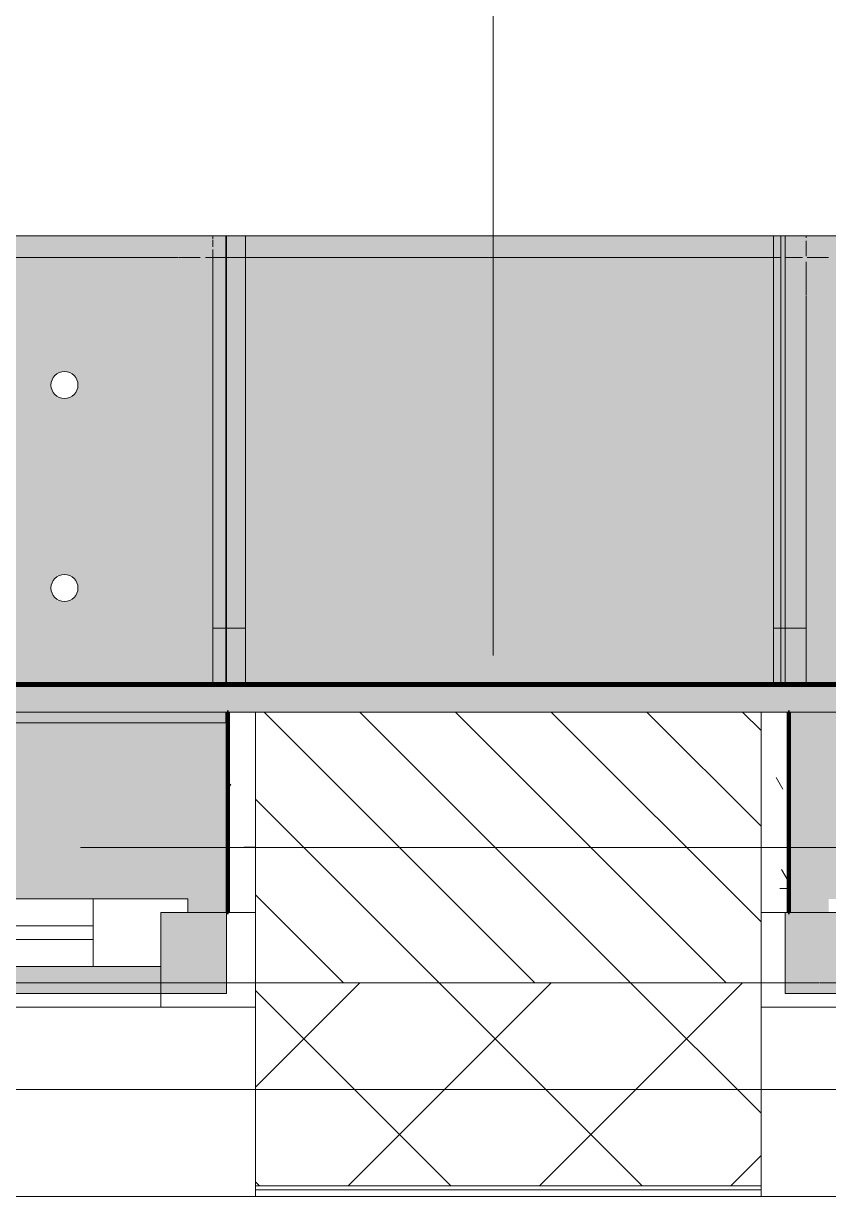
# Model space of a CAD drawing. Header units: millimetres. Extents: x 35157 to 232994, y -8553 to 29000.
# Drawn here: x 44765 to 45360, y -258 to 609 of the extents above; entities that cross this region are included whole.
import ezdxf

# ---------------------------------------------------------------- set-up
doc = ezdxf.new("R2010")
doc.units = ezdxf.units.MM
doc.linetypes.add('Осевая', pattern=[3175, 635, -476.25, 1587.5, -476.25])
for name, color, linetype, lineweight in [('A-GLAZ', 7, 'Continuous', 9), ('A-GLAZ-1', 7, 'Continuous', 13), ('A-WALL', 7, 'Continuous', 9), ('A-WALL-IDEN', 7, 'Continuous', 9), ('I-WALL', 7, 'Continuous', 9), ('Оси-2', 7, 'Осевая', 9)]:
    doc.layers.add(name, color=color, linetype=linetype, lineweight=lineweight)
for name, color, linetype, lineweight, true_color in [('A-WALL-1', 7, 'Continuous', 9, 0xc0c0c0), ('A-WALL-2', 7, 'Continuous', 9, 0xcbc7bf), ('I-WALL-19', 7, 'Continuous', 80, 0xffd2ff), ('I-WALL-5', 7, 'Continuous', 9, 0xc0c0c0), ('I-WALL-6', 7, 'Continuous', 9, 0xcbc7bf), ('I-WALL-9', 7, 'Continuous', 80, 0xff80c0), ('S-WALL-ANLY', 7, 'Continuous', 13, 0x008040), ('S-WALL-ANLY-1', 7, 'Continuous', 5, 0x008040), ('Знаки-1', 7, 'Continuous', 9, 0xc1bbaf), ('Знаки-3', 9, 'Continuous', 9, 0x808080), ('Знаки-4', 7, 'Continuous', 9, 0xaba79f), ('Знаки-5', 7, 'Continuous', 9, 0xd1cabb), ('Знаки-6', 7, 'Continuous', 9, 0xccc5b7), ('Знаки-7', 7, 'Continuous', 9, 0xd5cdbe), ('Знаки-8', 7, 'Continuous', 9, 0xd4ccbd)]:
    doc.layers.add(name, color=color, linetype=linetype, lineweight=lineweight, true_color=true_color)
doc.layers.add('Знаки-2', color=7, linetype='Continuous', lineweight=9, transparency=0.5)
pattern_1 = [(0, (0, 0), (121.92, 30.48), [10.058, -81.382, 10.058, -81.382, -487.68]), (0, (0, 0), (121.92, 30.48), [-182.88, 10.058, -172.822, 10.058, -81.382, -213.36]), (0, (0, 0), (121.92, 30.48), [-457.2, 10.058, -50.902, 10.058, -142.342]), (120, (45.72, 15.24), (-87.356454, 90.345817), [10.058, -81.382, 10.058, -81.382, -487.68]), (120, (45.72, 15.24), (-87.356454, 90.345817), [-182.88, 10.058, -172.822, 10.058, -81.382, -213.36]), (120, (45.72, 15.24), (-87.356454, 90.345817), [-457.2, 10.058, -50.902, 10.058, -142.342]), (240, (60.96, 76.2), (-34.563546, -120.825817), [10.058, -81.382, 10.058, -81.382, -487.68]), (240, (60.96, 76.2), (-34.563546, -120.825817), [-182.88, 10.058, -172.822, 10.058, -81.382, -213.36]), (240, (60.96, 76.2), (-34.563546, -120.825817), [-457.2, 10.058, -50.902, 10.058, -142.342])]

# ---------------------------------------------------------------- blocks, each defined once
blk = doc.blocks.new('120_Окно_СКБ_2Ст - 120_Окно_СКБ_2Ст 2100х2500 _мал створка СЛЕВА_-V23-План отделки стен 2 этажа в осях 12-23')
at = {"layer": 'A-GLAZ'}
for p, q in [((1050, -57), (-1050, -57)), ((1000, -127), (1010.99, -127)), ((1014.19, -127), (1030, -127))]:
    blk.add_line(p, q, dxfattribs=at)
at = {"layer": 'A-GLAZ-1'}
for p, q in [((980, -57), (1050, -57)), ((1050, -57), (1050, -127)), ((1050, -127), (980, -127))]:
    blk.add_line(p, q, dxfattribs=at)
blk = doc.blocks.new('120_Окно_СКБ_1Ст - 120_Окно_СКБ_1Ст 900х2500_h_-V36-План отделки стен 2 этажа в осях 12-23')
at = {"layer": 'A-GLAZ'}
for p, q in [((450, -57), (-450, -57)), ((-330, -107), (330, -107)), ((330, -117), (-330, -117)), ((-430, -127), (-428.44, -127)), ((-428.44, -127), (-400, -127))]:
    blk.add_line(p, q, dxfattribs=at)
at = {"layer": 'A-GLAZ-1'}
for p, q in [((-450, -127), (-450, -57)), ((-450, -57), (-380, -57)), ((-380, -57), (-380, -127)), ((380, -87), (-380, -87)), ((-380, -87), (-380, -127)), ((-330, -137), (-330, -87)), ((-380, -127), (-450, -127)), ((-380, -127), (-400, -127)), ((-400, -127), (-400, -137)), ((-400, -137), (400, -137)), ((400, -137), (-400, -137))]:
    blk.add_line(p, q, dxfattribs=at)
blk = doc.blocks.new('Зашивка радиатора_ с перфорацией М5 - Зашивка радиатора_ с перфорацией М5-V50-План отделки стен 2 этажа в осях 12-23')
at = {"layer": 'Знаки-2'}
h = blk.add_hatch(color=256, dxfattribs=at)
h.paths.add_polyline_path([(1725, 380), (-310, 380), (-310, 172.1), (1747.82, 172.1), (1747.82, 320.1), (1750, 320.1), (1750, 380)])
h.paths.add_polyline_path([(1697.82, 360.1), (1697.82, 320.1), (1717.82, 320.1), (1717.82, 310.1), (547.82, 310.1), (547.82, 320.1), (567.82, 320.1), (567.82, 360.1), (1693.23, 360.1)])
h.paths.add_polyline_path([(224.67, 360.1), (497.82, 360.1), (497.82, 320.1), (517.82, 320.1), (517.82, 310.1), (-282.18, 310.1), (-282.18, 320.1), (-262.18, 320.1), (-262.18, 360.1), (-150.41, 360.1)])
h.paths.add_polyline_path([(-235.27, 152.1), (-310, 152.1), (-310, -179.94), (1750, -179.94), (1750, 152.1), (-157.8, 152.1)])
h.paths.add_polyline_path([(923.75, 90.35), (928.75, 89.02), (932.41, 85.35), (933.75, 80.35), (932.41, 75.35), (928.75, 71.69), (923.75, 70.35), (918.75, 71.69), (915.09, 75.35), (913.75, 80.35), (915.09, 85.35), (918.75, 89.02), (921.16, 90.01)])
h.paths.add_polyline_path([(1338.75, 90.35), (1343.75, 89.02), (1347.41, 85.35), (1348.75, 80.35), (1347.41, 75.35), (1343.75, 71.69), (1338.75, 70.35), (1333.75, 71.69), (1330.09, 75.35), (1328.75, 80.35), (1330.09, 85.35), (1333.75, 89.02), (1336.16, 90.01)])
h.paths.add_polyline_path([(1546.25, 90.35), (1551.25, 89.02), (1554.91, 85.35), (1556.25, 80.35), (1554.91, 75.35), (1551.25, 71.69), (1546.25, 70.35), (1541.25, 71.69), (1537.46, 75.66), (1536.25, 80.35), (1537.59, 85.35), (1541.25, 89.02), (1543.66, 90.01)])
h.paths.add_polyline_path([(1442.5, 90.35), (1447.5, 89.02), (1451.16, 85.35), (1452.5, 80.35), (1451.16, 75.35), (1447.5, 71.69), (1442.5, 70.35), (1437.5, 71.69), (1433.84, 75.35), (1432.5, 80.35), (1433.84, 85.35), (1437.5, 89.02), (1439.91, 90.01)])
h.paths.add_polyline_path([(1650, 90.35), (1655, 89.02), (1658.66, 85.35), (1660, 80.35), (1658.66, 75.35), (1655, 71.69), (1650, 70.35), (1645, 71.69), (1641.34, 75.35), (1640, 80.35), (1641.34, 85.35), (1645, 89.02), (1647.41, 90.01)])
h.paths.add_polyline_path([(820, 90.35), (825, 89.02), (828.66, 85.35), (830, 80.35), (828.66, 75.35), (825, 71.69), (820, 70.35), (815, 71.69), (811.34, 75.35), (810, 80.35), (811.34, 85.35), (815, 89.02), (817.41, 90.01)])
h.paths.add_polyline_path([(1027.5, 90.35), (1032.5, 89.02), (1036.16, 85.35), (1037.5, 80.35), (1036.16, 75.35), (1032.5, 71.69), (1027.5, 70.35), (1022.5, 71.69), (1018.84, 75.35), (1017.5, 80.35), (1018.84, 85.35), (1022.5, 89.02), (1024.91, 90.01)])
h.paths.add_polyline_path([(1131.25, 90.35), (1136.25, 89.02), (1139.91, 85.35), (1141.25, 80.35), (1139.91, 75.35), (1136.25, 71.69), (1131.25, 70.35), (1126.25, 71.69), (1122.59, 75.35), (1121.25, 80.35), (1122.59, 85.35), (1126.25, 89.02), (1128.66, 90.01)])
h.paths.add_polyline_path([(1235, 90.35), (1240, 89.02), (1243.66, 85.35), (1245, 80.35), (1243.66, 75.35), (1240, 71.69), (1235, 70.35), (1230, 71.69), (1226.34, 75.35), (1225, 80.35), (1226.34, 85.35), (1230, 89.02), (1232.41, 90.01)])
h.paths.add_polyline_path([(-10, 90.35), (-5, 89.02), (-1.34, 85.35), (0, 80.35), (-1.34, 75.35), (-5, 71.69), (-10, 70.35), (-15, 71.69), (-18.66, 75.35), (-20, 80.35), (-18.66, 85.35), (-15, 89.02), (-12.59, 90.01)])
h.paths.add_polyline_path([(197.5, 90.35), (202.5, 89.02), (206.16, 85.35), (207.5, 80.35), (206.16, 75.35), (202.5, 71.69), (197.5, 70.35), (192.5, 71.69), (188.84, 75.35), (187.5, 80.35), (188.84, 85.35), (192.5, 89.02), (194.91, 90.01)])
h.paths.add_polyline_path([(612.5, 90.35), (617.5, 89.02), (621.16, 85.35), (622.5, 80.35), (621.16, 75.35), (617.5, 71.69), (612.5, 70.35), (607.5, 71.69), (603.84, 75.35), (602.5, 80.35), (603.84, 85.35), (607.5, 89.02), (609.91, 90.01)])
h.paths.add_polyline_path([(-113.75, 90.35), (-108.75, 89.02), (-105.09, 85.35), (-103.75, 80.35), (-105.09, 75.35), (-108.75, 71.69), (-113.75, 70.35), (-118.75, 71.69), (-122.41, 75.35), (-123.75, 80.35), (-122.41, 85.35), (-118.75, 89.02), (-116.34, 90.01)])
h.paths.add_polyline_path([(716.25, 90.35), (721.25, 89.02), (724.91, 85.35), (726.25, 80.35), (724.91, 75.35), (721.25, 71.69), (716.25, 70.35), (711.25, 71.69), (707.59, 75.35), (706.25, 80.35), (707.59, 85.35), (711.25, 89.02), (713.66, 90.01)])
h.paths.add_polyline_path([(-217.5, 90.35), (-212.5, 89.02), (-208.84, 85.35), (-207.5, 80.35), (-208.84, 75.35), (-212.5, 71.69), (-217.5, 70.35), (-222.5, 71.69), (-226.16, 75.35), (-227.5, 80.35), (-226.16, 85.35), (-222.5, 89.02), (-220.09, 90.01)])
h.paths.add_polyline_path([(508.75, 90.35), (513.75, 89.02), (517.41, 85.35), (518.75, 80.35), (517.41, 75.35), (513.75, 71.69), (508.75, 70.35), (503.75, 71.69), (500.09, 75.35), (498.75, 80.35), (500.09, 85.35), (503.75, 89.02), (506.16, 90.01)])
h.paths.add_polyline_path([(301.25, 90.35), (306.25, 89.02), (309.91, 85.35), (311.25, 80.35), (309.91, 75.35), (306.25, 71.69), (301.25, 70.35), (296.25, 71.69), (292.59, 75.35), (291.25, 80.35), (292.59, 85.35), (296.25, 89.02), (298.66, 90.01)])
h.paths.add_polyline_path([(93.75, 90.35), (98.75, 89.02), (102.41, 85.35), (103.75, 80.35), (102.41, 75.35), (98.75, 71.69), (93.75, 70.35), (88.75, 71.69), (85.09, 75.35), (83.75, 80.35), (85.09, 85.35), (88.75, 89.02), (91.16, 90.01)])
h.paths.add_polyline_path([(405, 90.35), (410, 89.02), (413.66, 85.35), (415, 80.35), (413.66, 75.35), (410, 71.69), (405, 70.35), (400, 71.69), (396.34, 75.35), (395, 80.35), (396.34, 85.35), (400, 89.02), (402.41, 90.01)])
h.paths.add_polyline_path([(1027.5, -59.65), (1032.5, -60.98), (1036.16, -64.65), (1037.5, -69.65), (1036.16, -74.65), (1032.5, -78.31), (1027.5, -79.65), (1022.5, -78.31), (1018.84, -74.65), (1017.5, -69.65), (1018.84, -64.65), (1022.5, -60.98), (1024.91, -59.99)])
h.paths.add_polyline_path([(1650, -59.65), (1655, -60.98), (1658.66, -64.65), (1660, -69.65), (1658.66, -74.65), (1655, -78.31), (1650, -79.65), (1645, -78.31), (1641.34, -74.65), (1640, -69.65), (1641.34, -64.65), (1645, -60.98), (1647.41, -59.99)])
h.paths.add_polyline_path([(1442.5, -59.65), (1447.5, -60.98), (1451.16, -64.65), (1452.5, -69.65), (1451.16, -74.65), (1447.5, -78.31), (1442.5, -79.65), (1437.5, -78.31), (1433.84, -74.65), (1432.5, -69.65), (1433.84, -64.65), (1437.5, -60.98), (1439.91, -59.99)])
h.paths.add_polyline_path([(820, -59.65), (825, -60.98), (828.66, -64.65), (830, -69.65), (828.66, -74.65), (825, -78.31), (820, -79.65), (815, -78.31), (811.34, -74.65), (810, -69.65), (811.34, -64.65), (815, -60.98), (817.41, -59.99)])
h.paths.add_polyline_path([(1131.25, -59.65), (1136.25, -60.98), (1139.91, -64.65), (1141.25, -69.65), (1139.91, -74.65), (1136.25, -78.31), (1131.25, -79.65), (1126.25, -78.31), (1122.59, -74.65), (1121.25, -69.65), (1122.59, -64.65), (1126.25, -60.98), (1128.66, -59.99)])
h.paths.add_polyline_path([(1546.25, -59.65), (1551.25, -60.98), (1554.91, -64.65), (1556.25, -69.65), (1554.91, -74.65), (1551.25, -78.31), (1546.25, -79.65), (1541.25, -78.31), (1537.46, -74.34), (1536.25, -69.65), (1537.59, -64.65), (1541.25, -60.98), (1543.66, -59.99)])
h.paths.add_polyline_path([(1235, -59.65), (1240, -60.98), (1243.66, -64.65), (1245, -69.65), (1243.66, -74.65), (1240, -78.31), (1235, -79.65), (1230, -78.31), (1226.34, -74.65), (1225, -69.65), (1226.34, -64.65), (1230, -60.98), (1232.41, -59.99)])
h.paths.add_polyline_path([(923.75, -59.65), (928.75, -60.98), (932.41, -64.65), (933.75, -69.65), (932.41, -74.65), (928.75, -78.31), (923.75, -79.65), (918.75, -78.31), (915.09, -74.65), (913.75, -69.65), (915.09, -64.65), (918.75, -60.98), (921.16, -59.99)])
h.paths.add_polyline_path([(1338.75, -59.65), (1343.75, -60.98), (1347.41, -64.65), (1348.75, -69.65), (1347.41, -74.65), (1343.75, -78.31), (1338.75, -79.65), (1333.75, -78.31), (1330.09, -74.65), (1328.75, -69.65), (1330.09, -64.65), (1333.75, -60.98), (1336.16, -59.99)])
h.paths.add_polyline_path([(716.25, -59.65), (721.25, -60.98), (724.91, -64.65), (726.25, -69.65), (724.91, -74.65), (721.25, -78.31), (716.25, -79.65), (711.25, -78.31), (707.59, -74.65), (706.25, -69.65), (707.59, -64.65), (711.25, -60.98), (713.66, -59.99)])
h.paths.add_polyline_path([(612.5, -59.65), (617.5, -60.98), (621.16, -64.65), (622.5, -69.65), (621.16, -74.65), (617.5, -78.31), (612.5, -79.65), (607.5, -78.31), (603.84, -74.65), (602.5, -69.65), (603.84, -64.65), (607.5, -60.98), (609.91, -59.99)])
h.paths.add_polyline_path([(301.25, -59.65), (306.25, -60.98), (309.91, -64.65), (311.25, -69.65), (309.91, -74.65), (306.25, -78.31), (301.25, -79.65), (296.25, -78.31), (292.59, -74.65), (291.25, -69.65), (292.59, -64.65), (296.25, -60.98), (298.66, -59.99)])
h.paths.add_polyline_path([(405, -59.65), (410, -60.98), (413.66, -64.65), (415, -69.65), (413.66, -74.65), (410, -78.31), (405, -79.65), (400, -78.31), (396.34, -74.65), (395, -69.65), (396.34, -64.65), (400, -60.98), (402.41, -59.99)])
h.paths.add_polyline_path([(-10, -59.65), (-5, -60.98), (-1.34, -64.65), (0, -69.65), (-1.34, -74.65), (-5, -78.31), (-10, -79.65), (-15, -78.31), (-18.66, -74.65), (-20, -69.65), (-18.66, -64.65), (-15, -60.98), (-12.59, -59.99)])
h.paths.add_polyline_path([(-217.5, -59.65), (-212.5, -60.98), (-208.84, -64.65), (-207.5, -69.65), (-208.84, -74.65), (-212.5, -78.31), (-217.5, -79.65), (-222.5, -78.31), (-226.16, -74.65), (-227.5, -69.65), (-226.16, -64.65), (-222.5, -60.98), (-220.09, -59.99)])
h.paths.add_polyline_path([(197.5, -59.65), (202.5, -60.98), (206.16, -64.65), (207.5, -69.65), (206.16, -74.65), (202.5, -78.31), (197.5, -79.65), (192.5, -78.31), (188.84, -74.65), (187.5, -69.65), (188.84, -64.65), (192.5, -60.98), (194.91, -59.99)])
h.paths.add_polyline_path([(508.75, -59.65), (513.75, -60.98), (517.41, -64.65), (518.75, -69.65), (517.41, -74.65), (513.75, -78.31), (508.75, -79.65), (503.75, -78.31), (500.09, -74.65), (498.75, -69.65), (500.09, -64.65), (503.75, -60.98), (506.16, -59.99)])
h.paths.add_polyline_path([(-113.75, -59.65), (-108.75, -60.98), (-105.09, -64.65), (-103.75, -69.65), (-105.09, -74.65), (-108.75, -78.31), (-113.75, -79.65), (-118.75, -78.31), (-122.41, -74.65), (-123.75, -69.65), (-122.41, -64.65), (-118.75, -60.98), (-116.34, -59.99)])
h.paths.add_polyline_path([(93.75, -59.65), (98.75, -60.98), (102.41, -64.65), (103.75, -69.65), (102.41, -74.65), (98.75, -78.31), (93.75, -79.65), (88.75, -78.31), (85.09, -74.65), (83.75, -69.65), (85.09, -64.65), (88.75, -60.98), (91.16, -59.99)])
blk.add_hatch(color=256, dxfattribs=at).paths.add_polyline_path([(1735.6, -163.94), (-310, -163.94), (-310, -179.94), (1750, -179.94), (1750, -163.94), (1736.12, -163.94)])
at = {"layer": 'Знаки-1'}
for p, q in [((1733.69, -163.94), (1718.02, -163.94)), ((1737.19, -163.94), (1744.39, -163.94)), ((1744.47, -163.94), (1750, -163.94)), ((1750, -179.94), (1750, -163.94)), ((1640, -179.94), (1734.54, -179.94)), ((1750, -179.94), (1734.54, -179.94))]:
    blk.add_line(p, q, dxfattribs=at)
at = {"layer": 'Знаки-3'}
for p, q in [((1750, 380), (-310, 380)), ((1750, 320.1), (1750, 380)), ((1750, -179.94), (1750, 152.1)), ((-310, -179.94), (1750, -179.94))]:
    blk.add_line(p, q, dxfattribs=at)
at = {"layer": 'Знаки-4'}
for p, q in [((-310, 380), (1750, 380)), ((1750, 380), (1750, 320.1)), ((1750, 152.1), (1750, -179.94)), ((1718.02, -163.94), (1733.69, -163.94)), ((1750, -179.94), (-310, -179.94)), ((1734.54, -179.94), (-310, -179.94))]:
    blk.add_line(p, q, dxfattribs=at)
at = {"layer": 'Знаки-5'}
for p, q in [((1744.39, -163.94), (1737.19, -163.94)), ((1750, -163.94), (1744.47, -163.94)), ((1750, -163.94), (1750, -179.94)), ((1734.54, -179.94), (1750, -179.94))]:
    blk.add_line(p, q, dxfattribs=at)
blk = doc.blocks.new('Зашивка радиатора_ с перфорацией М1 - Зашивка радиатора_ с перфорацией М1-30929141-План отделки стен 2 этажа в осях 12-23')
at = {"layer": 'Знаки-2'}
h = blk.add_hatch(color=256, dxfattribs=at)
h.paths.add_polyline_path([(430, 380), (-430, 380), (-430, 180), (428.44, 180), (428.44, 320.1), (430, 320.1), (430, 360.1)])
h.paths.add_polyline_path([(-117.87, 360.1), (378.44, 360.1), (378.44, 320.1), (398.44, 320.1), (398.44, 310.1), (-401.56, 310.1), (-401.56, 320.1), (-381.56, 320.1), (-381.56, 360.1)])
h = blk.add_hatch(color=256, dxfattribs=at)
h.paths.add_polyline_path([(257.21, 180), (-430, 180), (-430, 172.1), (428.44, 172.1), (428.44, 180)])
h.paths.add_polyline_path([(-392.07, 152.1), (-430, 152.1), (-430, -179.94), (430.24, -179.94), (430.24, 152.1), (-361.51, 152.1)])
h.paths.add_polyline_path([(-206.5, 90.35), (-201.5, 89.02), (-197.84, 85.35), (-196.5, 80.35), (-197.84, 75.35), (-201.5, 71.69), (-206.5, 70.35), (-211.5, 71.69), (-215.16, 75.35), (-216.5, 80.35), (-215.16, 85.35), (-211.5, 89.02), (-209.09, 90.01)])
h.paths.add_polyline_path([(1, 90.35), (6, 89.02), (9.66, 85.35), (11, 80.35), (9.66, 75.35), (6, 71.69), (1, 70.35), (-4, 71.69), (-7.66, 75.35), (-9, 80.35), (-7.66, 85.35), (-4, 89.02), (-1.59, 90.01)])
h.paths.add_polyline_path([(208.5, 90.35), (213.5, 89.02), (217.16, 85.35), (218.5, 80.35), (217.16, 75.35), (213.5, 71.69), (208.5, 70.35), (203.5, 71.69), (199.84, 75.35), (198.5, 80.35), (199.84, 85.35), (203.5, 89.02), (205.91, 90.01)])
h.paths.add_polyline_path([(104.75, 90.35), (109.75, 89.02), (113.41, 85.35), (114.75, 80.35), (113.41, 75.35), (109.75, 71.69), (104.75, 70.35), (99.75, 71.69), (96.09, 75.35), (94.75, 80.35), (96.09, 85.35), (99.75, 89.02), (102.16, 90.01)])
h.paths.add_polyline_path([(312.25, 90.35), (317.25, 89.02), (320.91, 85.35), (322.25, 80.35), (320.91, 75.35), (317.25, 71.69), (312.25, 70.35), (307.25, 71.69), (303.59, 75.35), (302.25, 80.35), (303.59, 85.35), (307.25, 89.02), (309.66, 90.01)])
h.paths.add_polyline_path([(-102.75, 90.35), (-97.75, 89.02), (-94.09, 85.35), (-92.75, 80.35), (-94.09, 75.35), (-97.75, 71.69), (-102.75, 70.35), (-107.75, 71.69), (-111.41, 75.35), (-112.75, 80.35), (-111.41, 85.35), (-107.75, 89.02), (-105.34, 90.01)])
h.paths.add_polyline_path([(-310.25, 90.35), (-305.25, 89.02), (-301.59, 85.35), (-300.25, 80.35), (-301.59, 75.35), (-305.41, 71.63), (-310.25, 70.35), (-315.25, 71.69), (-318.91, 75.35), (-320.25, 80.35), (-318.91, 85.35), (-315.25, 89.02), (-312.84, 90.01)])
h.paths.add_polyline_path([(-102.75, -59.65), (-97.75, -60.98), (-94.09, -64.65), (-92.75, -69.65), (-94.09, -74.65), (-97.75, -78.31), (-102.75, -79.65), (-107.75, -78.31), (-111.41, -74.65), (-112.75, -69.65), (-111.41, -64.65), (-107.75, -60.98), (-105.34, -59.99)])
h.paths.add_polyline_path([(208.5, -59.65), (213.5, -60.98), (217.16, -64.65), (218.5, -69.65), (217.16, -74.65), (213.5, -78.31), (208.5, -79.65), (203.5, -78.31), (199.84, -74.65), (198.5, -69.65), (199.84, -64.65), (203.5, -60.98), (205.91, -59.99)])
h.paths.add_polyline_path([(-310.25, -59.65), (-305.25, -60.98), (-301.59, -64.65), (-300.25, -69.65), (-301.59, -74.65), (-305.41, -78.37), (-310.25, -79.65), (-315.25, -78.31), (-318.91, -74.65), (-320.25, -69.65), (-318.91, -64.65), (-315.25, -60.98), (-312.84, -59.99)])
h.paths.add_polyline_path([(1, -59.65), (6, -60.98), (9.66, -64.65), (11, -69.65), (9.66, -74.65), (6, -78.31), (1, -79.65), (-4, -78.31), (-7.66, -74.65), (-9, -69.65), (-7.66, -64.65), (-4, -60.98), (-1.59, -59.99)])
h.paths.add_polyline_path([(-206.5, -59.65), (-201.5, -60.98), (-197.84, -64.65), (-196.5, -69.65), (-197.84, -74.65), (-201.5, -78.31), (-206.5, -79.65), (-211.64, -78.2), (-215.16, -74.65), (-216.5, -69.65), (-215.16, -64.65), (-211.5, -60.98), (-209.09, -59.99)])
h.paths.add_polyline_path([(312.25, -59.65), (317.25, -60.98), (320.91, -64.65), (322.25, -69.65), (320.91, -74.65), (317.25, -78.31), (312.25, -79.65), (307.25, -78.31), (303.59, -74.65), (302.25, -69.65), (303.59, -64.65), (307.25, -60.98), (309.66, -59.99)])
h.paths.add_polyline_path([(104.75, -59.65), (109.75, -60.98), (113.41, -64.65), (114.75, -69.65), (113.41, -74.65), (109.75, -78.31), (104.75, -79.65), (99.75, -78.31), (96.09, -74.65), (94.75, -69.65), (96.09, -64.65), (99.75, -60.98), (102.16, -59.99)])
for points in [[(163.44, -163.94), (-430, -163.94), (-429.63, -179.94), (430, -179.68), (430, -163.94), (208.5, -163.94)], [(-312.84, -163.94), (-319, -163.94), (-318.32, -179.94), (-279, -179.94), (-279.68, -163.94), (-310.25, -163.94)], [(-294, -163.94), (-319, -163.94), (-318.32, -179.94), (-279, -179.94), (-279.68, -163.94), (-293.82, -163.94)], [(-299, -163.94), (-309, -163.94), (-308.66, -179.94), (-289, -179.94), (-289.34, -163.94), (-296.41, -163.94)], [(-299, -163.94), (-309, -163.94), (-308.66, -179.94), (-289, -179.94), (-289.34, -163.94), (-296.41, -163.94)]]:
    blk.add_hatch(color=256, dxfattribs=at).paths.add_polyline_path(points)
at = {"layer": 'Знаки-1'}
for p, q in [((-430, 172.1), (-430, 180)), ((428.44, 180), (-429.63, 180)), ((-429.63, 180), (428.44, 180)), ((-430, -179.94), (-430, 152.1)), ((-429.63, -163.94), (-420.04, -163.94)), ((-414.4, -163.94), (-420.04, -163.94)), ((-394.88, -163.94), (-410.55, -163.94)), ((-319, -163.94), (-394.34, -163.94)), ((-319, -163.94), (-279, -163.94)), ((-279, -163.94), (-319, -163.94)), ((-420.04, -179.94), (-429.63, -179.94)), ((-420.04, -179.94), (-319, -179.94)), ((-319, -179.94), (-279, -179.94)), ((-279, -179.94), (-319, -179.94))]:
    blk.add_line(p, q, dxfattribs=at)
at = {"layer": 'Знаки-3'}
for p, q in [((430, 380), (-430, 380)), ((-430, 380), (-430, 180)), ((-430, 180), (428.44, 180)), ((428.44, 180), (-430, 180)), ((-430, 180), (-430, 172.1)), ((-430, 152.1), (-430, -179.94)), ((-430, -179.94), (430.24, -179.94))]:
    blk.add_line(p, q, dxfattribs=at)
for centre, start, end in [((-310.25, 80.35), 0, 180), ((-310.25, 80.35), 180, 0), ((-310.25, -69.65), 0, 180), ((-310.25, -69.65), 180, 0)]:
    blk.add_arc(centre, 10, start, end, dxfattribs=at)
at = {"layer": 'Знаки-4'}
for p, q in [((-430, 180), (-430, 380)), ((-430, 380), (430, 380)), ((-420.04, -163.94), (-414.4, -163.94)), ((-410.55, -163.94), (-394.88, -163.94)), ((-394.34, -163.94), (394.87, -163.94)), ((430.24, -179.94), (-429.63, -179.94)), ((425.04, -179.94), (-420.04, -179.94))]:
    blk.add_line(p, q, dxfattribs=at)
for centre, start, end in [((-310.25, 80.35), 0, 180), ((-310.25, 80.35), 180, 360), ((-310.25, -69.65), 0, 180), ((-310.25, -69.65), 180, 360)]:
    blk.add_arc(centre, 10, start, end, dxfattribs=at)
at = {"layer": 'Знаки-5'}
for p, q in [((-420.04, -163.94), (-429.63, -163.94)), ((-309, -163.94), (-318.32, -163.94)), ((-307.72, -163.94), (-306.13, -163.94)), ((-306.13, -163.94), (-307.72, -163.94)), ((-305.46, -163.94), (-304.18, -163.94)), ((-304.18, -163.94), (-305.46, -163.94)), ((-304, -163.94), (-294, -163.94)), ((-294, -163.94), (-304, -163.94)), ((-293.82, -163.94), (-290.28, -163.94)), ((-290.28, -163.94), (-293.82, -163.94)), ((-279.68, -163.94), (-289, -163.94)), ((-429.63, -179.94), (-420.04, -179.94)), ((-318.32, -179.94), (-309, -179.94)), ((-307.72, -179.94), (-306.13, -179.94)), ((-306.13, -179.94), (-307.72, -179.94)), ((-305.46, -179.94), (-304.18, -179.94)), ((-304.18, -179.94), (-305.46, -179.94)), ((-304, -179.94), (-299, -179.94)), ((-294, -179.94), (-304, -179.94)), ((-299, -179.94), (-294, -179.94)), ((-293.82, -179.94), (-290.28, -179.94)), ((-290.28, -179.94), (-293.82, -179.94)), ((-289, -179.94), (-279.68, -179.94))]:
    blk.add_line(p, q, dxfattribs=at)
at = {"layer": 'Знаки-6'}
for p, q in [((-430, -163.94), (-430, -179.94)), ((-319, -163.94), (-309, -163.94)), ((-309, -163.94), (-319, -163.94)), ((-309, -163.94), (-304.19, -163.94)), ((-304.19, -163.94), (-309, -163.94)), ((-304, -163.94), (-294, -163.94)), ((-294, -163.94), (-304, -163.94)), ((-293.81, -163.94), (-289, -163.94)), ((-289, -163.94), (-293.81, -163.94)), ((-289, -163.94), (-279, -163.94)), ((-279, -163.94), (-289, -163.94)), ((-319, -179.94), (-309, -179.94)), ((-309, -179.94), (-319, -179.94)), ((-309, -179.94), (-304.19, -179.94)), ((-304.19, -179.94), (-309, -179.94)), ((-304, -179.94), (-294, -179.94)), ((-294, -179.94), (-304, -179.94)), ((-293.81, -179.94), (-289, -179.94)), ((-289, -179.94), (-293.81, -179.94)), ((-289, -179.94), (-279, -179.94)), ((-279, -179.94), (-289, -179.94))]:
    blk.add_line(p, q, dxfattribs=at)
at = {"layer": 'Знаки-7'}
for p, q in [((-430, -163.94), (-430, -179.94)), ((-306.07, -163.94), (-307.66, -163.94)), ((-304.18, -163.94), (-305.41, -163.94)), ((-294, -163.94), (-304, -163.94)), ((-290.34, -163.94), (-293.82, -163.94)), ((-307.66, -179.94), (-306.07, -179.94)), ((-305.41, -179.94), (-304.18, -179.94)), ((-304, -179.94), (-294, -179.94)), ((-293.82, -179.94), (-290.34, -179.94))]:
    blk.add_line(p, q, dxfattribs=at)
at = {"layer": 'Знаки-8'}
for p, q in [((-309, -163.94), (-304.19, -163.94)), ((-304.19, -163.94), (-309, -163.94)), ((-304, -163.94), (-294, -163.94)), ((-294, -163.94), (-304, -163.94)), ((-293.81, -163.94), (-289, -163.94)), ((-289, -163.94), (-293.81, -163.94)), ((-309, -179.94), (-307.66, -179.94)), ((-304.19, -179.94), (-309, -179.94)), ((-307.66, -179.94), (-304.19, -179.94)), ((-304, -179.94), (-294, -179.94)), ((-294, -179.94), (-304, -179.94)), ((-293.81, -179.94), (-289, -179.94)), ((-289, -179.94), (-293.81, -179.94))]:
    blk.add_line(p, q, dxfattribs=at)
blk = doc.blocks.new('Зашивка_ опоясывающая панель - Зашивка_ опоясывающая панель-V54-План отделки стен 2 этажа в осях 12-23')
at = {"layer": 'Знаки-2'}
for points in [[(-420.04, -110), (-406, -110), (-406, 180), (-430, 179.94), (-430, -110), (-420.41, -110)], [(-420.41, -152.1), (-406, -152.1), (-406, 180), (-430, 179.94), (-430, -152.1)]]:
    blk.add_hatch(color=256, dxfattribs=at).paths.add_polyline_path(points)
at = {"layer": 'Знаки-1'}
for p, q in [((-430, 180), (-406, 180)), ((-430, 163.94), (-430, -110)), ((-430, -110), (-430, 163.94)), ((-406, 163.94), (-406, -110)), ((-406, -110), (-406, 163.94)), ((-430, -110), (-430, -152.1)), ((-430, -110), (-420.41, -110)), ((-430, -110), (-420.41, -110)), ((-420.04, -110), (-406, -110)), ((-420.04, -110), (-406, -110)), ((-406, -152.1), (-406, -110))]:
    blk.add_line(p, q, dxfattribs=at)
at = {"layer": 'Знаки-3'}
blk.add_line((-430, 180), (-406, 180), dxfattribs=at)
at = {"layer": 'Знаки-4'}
for p, q in [((-430, 180), (-406, 180)), ((-430, 180), (-406, 180)), ((-430, 177.62), (-430, 179.94)), ((-430, 175.47), (-430, 176.88)), ((-430, 171.75), (-430, 175.4)), ((-406, 179.94), (-406, -152.1)), ((-430, -152.1), (-430, 169.73))]:
    blk.add_line(p, q, dxfattribs=at)
at = {"layer": 'Знаки-5'}
for p, q in [((-430, 179.94), (-430, 177.62)), ((-430, 176.88), (-430, 175.47)), ((-430, 175.4), (-430, 171.75)), ((-406, 163.94), (-406, 179.94)), ((-430, 169.73), (-430, 163.94))]:
    blk.add_line(p, q, dxfattribs=at)
at = {"layer": 'Знаки-6'}
for p, q in [((-430, 179.94), (-430, 177.62)), ((-430, 177.62), (-430, 179.94)), ((-430, 176.88), (-430, 175.47)), ((-430, 175.47), (-430, 176.88)), ((-430, 175.4), (-430, 171.75)), ((-430, 171.75), (-430, 175.4)), ((-406, 179.94), (-406, 163.94)), ((-406, 163.94), (-406, 179.94)), ((-430, 169.73), (-430, 163.94)), ((-430, 163.94), (-430, 169.73)), ((-430, 163.94), (-430, -110)), ((-406, -110), (-406, 163.94))]:
    blk.add_line(p, q, dxfattribs=at)
blk = doc.blocks.new('Зашивка_ опоясывающая панель - Зашивка_ опоясывающая панель-V56-План отделки стен 2 этажа в осях 12-23')
at = {"layer": 'Знаки-2'}
for points in [[(-430, -110), (-406, -110), (-406, 180), (-430, 179.94), (-430, -90.35)], [(-430, -152.1), (-406, -152.1), (-406, 180), (-430, 179.94), (-430, -90.35)]]:
    blk.add_hatch(color=256, dxfattribs=at).paths.add_polyline_path(points)
at = {"layer": 'Знаки-1'}
for p, q in [((-430, 180), (-406, 180)), ((-430, 163.94), (-430, -110)), ((-430, -110), (-430, 163.94)), ((-406, 160.62), (-406, 135.85)), ((-406, 135.85), (-406, 160.62)), ((-406, 135.24), (-406, -110)), ((-406, -110), (-406, 135.24)), ((-430, -110), (-430, -152.1)), ((-430, -110), (-424.62, -110)), ((-430, -110), (-424.62, -110)), ((-421.46, -110), (-406, -110)), ((-421.46, -110), (-406, -110)), ((-406, -152.1), (-406, -110))]:
    blk.add_line(p, q, dxfattribs=at)
at = {"layer": 'Знаки-3'}
blk.add_line((-430, 180), (-406, 180), dxfattribs=at)
at = {"layer": 'Знаки-4'}
for p, q in [((-430, 180), (-406, 180)), ((-430, 180), (-406, 180)), ((-430, -152.1), (-430, 179.94)), ((-406, 179.94), (-406, 178.44)), ((-406, 176.17), (-406, 174.89)), ((-406, 174.83), (-406, 172.4)), ((-406, 172.2), (-406, 164.78)), ((-406, 160.62), (-406, 135.85)), ((-406, 135.24), (-406, -152.1)), ((-424.62, -110), (-421.46, -110)), ((-424.62, -110), (-421.46, -110))]:
    blk.add_line(p, q, dxfattribs=at)
at = {"layer": 'Знаки-5'}
for p, q in [((-430, 179.94), (-430, 163.94)), ((-406, 178.44), (-406, 179.94)), ((-406, 174.89), (-406, 176.17)), ((-406, 172.4), (-406, 174.83)), ((-406, 164.78), (-406, 172.2))]:
    blk.add_line(p, q, dxfattribs=at)
at = {"layer": 'Знаки-6'}
for p, q in [((-430, 179.94), (-430, 163.94)), ((-430, 163.94), (-430, 179.94)), ((-406, 179.94), (-406, 178.44)), ((-406, 178.44), (-406, 179.94)), ((-406, 176.17), (-406, 174.89)), ((-406, 174.89), (-406, 176.17)), ((-406, 174.83), (-406, 172.4)), ((-406, 172.4), (-406, 174.83)), ((-406, 172.2), (-406, 164.78)), ((-406, 164.78), (-406, 172.2)), ((-430, 163.94), (-430, -110)), ((-406, 135.85), (-406, 160.62)), ((-406, -110), (-406, 135.24))]:
    blk.add_line(p, q, dxfattribs=at)
blk = doc.blocks.new('Зашивка без перфорации М3 - М3_21-31155028-План отделки стен 2 этажа в осях 12-23')
at = {"layer": 'Знаки-2'}
h = blk.add_hatch(color=256, dxfattribs=at)
h.paths.add_polyline_path([(-21.68, 180), (-21.68, 172.1), (-19.76, 172.1), (-19.76, 180)])
h.paths.add_polyline_path([(-19.76, 152.1), (-430, 152.1), (-430, -179.94), (-19.76, -179.94), (-19.76, -48.77)])
blk.add_hatch(color=256, dxfattribs=at).paths.add_polyline_path([(-20, -163.94), (-430, -163.94), (-430, -179.94), (-20, -179.8), (-20, -165.57)])
at = {"layer": 'Знаки-1'}
for p, q in [((-19.76, 179.17), (-19.76, 172.1)), ((-19.76, 152.1), (-19.76, -179.56)), ((-430, -163.94), (-424.62, -163.94)), ((-430, -163.94), (-430, -179.94)), ((-34.17, -163.94), (-424.62, -163.94)), ((-34.17, -163.94), (-20.13, -163.94)), ((-424.62, -179.94), (-430, -179.94)), ((-424.62, -179.94), (-34.17, -179.94)), ((-20.13, -179.94), (-34.17, -179.94))]:
    blk.add_line(p, q, dxfattribs=at)
at = {"layer": 'Знаки-3'}
for p, q in [((-19.76, 180), (-21.68, 180)), ((-19.76, 172.1), (-19.76, 180)), ((-430, 152.1), (-430, -179.94)), ((-19.76, -179.94), (-19.76, 152.1)), ((-430, -179.94), (-19.76, -179.94))]:
    blk.add_line(p, q, dxfattribs=at)
at = {"layer": 'Знаки-4'}
for p, q in [((-21.68, 180), (-20.13, 180)), ((-430, -179.94), (-430, 152.1)), ((-424.62, -163.94), (-34.17, -163.94)), ((-20.13, -179.94), (-430, -179.94)), ((-34.17, -179.94), (-424.62, -179.94))]:
    blk.add_line(p, q, dxfattribs=at)
at = {"layer": 'Знаки-5'}
for p, q in [((-424.62, -163.94), (-430, -163.94)), ((-430, -163.94), (-430, -179.94)), ((-20.13, -163.94), (-34.17, -163.94)), ((-430, -179.94), (-424.62, -179.94)), ((-34.17, -179.94), (-20.13, -179.94))]:
    blk.add_line(p, q, dxfattribs=at)
at = {"layer": 'Знаки-6'}
blk.add_line((-20, -179.8), (-20, -163.94), dxfattribs=at)
at = {"layer": 'Знаки-7'}
blk.add_line((-20, -163.94), (-20, -179.8), dxfattribs=at)

msp = doc.modelspace()

# ---------------------------------------------------------------- hatches: boundary and pattern name
at = {"layer": 'A-WALL'}
h = msp.add_hatch(dxfattribs=at)
h.set_pattern_fill('FP_21', color=256, style=0, pattern_type=2)
h.set_pattern_definition([(135, (0, 0), (-35.35534, -35.35534), [])])
h.paths.add_polyline_path([(43420, -100), (44036.33, -100), (44036.33, 100), (43420, 100)])
h.paths.add_polyline_path([(44977.73, -100), (45310, -100), (45310, 100), (44936.33, 100), (44936.33, -100)])
h = msp.add_hatch(dxfattribs=at)
h.set_pattern_fill('FP_16', color=256, style=0, pattern_type=2)
h.set_pattern_definition([(45, (0, 0), (-70.71068, 70.71068), []), (135, (0, 0), (-70.71068, -70.71068), [])])
h.paths.add_polyline_path([(65982.36, -250), (66160, -250), (66160, -100), (65160, -100), (65160, -250), (65910, -250)])
h.paths.add_polyline_path([(75700, -250), (75700, -100), (71560, -100), (71560, -250), (74234.17, -250)])
h.paths.add_polyline_path([(53310, -250), (53310, -100), (51910, -100), (51910, -250), (53229.55, -250)])
h.paths.add_polyline_path([(44936.33, -250), (45310, -250), (45310, -100), (44936.33, -100), (44936.33, -146.33)])
h.paths.add_polyline_path([(67060, -250), (70660, -250), (70660, -100), (67060, -100), (67060, -146.33)])
h.paths.add_polyline_path([(60910, -250), (62060, -250), (62060, -100), (60910, -100), (60910, -146.33)])
h.paths.add_polyline_path([(58810, -250), (58810, -100), (58060, -100), (58060, -250), (58480.7, -250)])
h.paths.add_polyline_path([(43477.4, -250), (44036.33, -250), (44036.33, -100), (42660, -100), (42660, -250), (42727.23, -250)])
h.paths.add_polyline_path([(38976.41, -250), (39560, -250), (39560, -100), (38742.65, -100), (38742.65, -250)])
h.paths.add_polyline_path([(48728.56, -250), (48810, -250), (48810, -100), (47410, -100), (47410, -250), (47978.39, -250)])
h.paths.add_polyline_path([(57160, -250), (57160, -100), (56410, -100), (56410, -250), (56980.37, -250)])
h.paths.add_polyline_path([(38242.65, -250), (38242.65, -100), (38226.24, -100), (38226.24, -250)])
at = {"layer": 'I-WALL'}
h = msp.add_hatch(dxfattribs=at)
h.set_pattern_fill('FP_63', color=256, style=0, pattern_type=2)
h.set_pattern_definition(pattern_1)
h.paths.add_polyline_path([(45540.35, 100), (47410, 100), (47410, 120), (43690, 120), (43690, 100), (45352.81, 100)])
h = msp.add_hatch(dxfattribs=at)
h.set_pattern_fill('FP_63', color=256, style=0, pattern_type=2)
h.set_pattern_definition(pattern_1)
h.paths.add_polyline_path([(44916.33, -48), (44936.33, -48), (44936.33, 100), (44916.33, 100), (44916.33, 87.27)])
h = msp.add_hatch(dxfattribs=at)
h.set_pattern_fill('FP_63', color=256, style=0, pattern_type=2)
h.set_pattern_definition(pattern_1)
h.paths.add_polyline_path([(45310, -48), (45330, -48), (45330, 100), (45310, 100)])

# ---------------------------------------------------------------- linework, layer by layer
at = {"layer": 'A-WALL'}
for p, q in [((44936.33, -100), (45310, -100)), ((44936.33, -250), (45310, -250)), ((44936.33, -253), (45310, -253))]:
    msp.add_line(p, q, dxfattribs=at)
at = {"layer": 'A-WALL-1'}
for p, q in [((44936.33, -48), (44936.33, -258)), ((45310, -258), (45310, -48)), ((58060, -258), (38742.65, -258))]:
    msp.add_line(p, q, dxfattribs=at)
at = {"layer": 'A-WALL-2'}
for p, q in [((45330.61, -100), (45333.3, -100)), ((45333.44, -100), (45336.12, -100)), ((45336.26, -100), (45338.95, -100)), ((45339.03, -100), (45352.81, -100)), ((45353.18, -100), (47376.8, -100))]:
    msp.add_line(p, q, dxfattribs=at)
at = {"layer": 'A-WALL-IDEN'}
msp.add_line((45112.08, 141.92), (45112.08, 1162.04), dxfattribs=at)
at = {"layer": 'I-WALL-19'}
for p, q in [((44916.33, 100), (44915.33, 100)), ((44915.33, 100), (44915.33, -48)), ((44916.33, -48), (44916.33, 100)), ((45331, 100), (45330, 100)), ((45330, 100), (45330, -48)), ((45331, -48), (45331, 100)), ((44915.33, -48), (44916.33, -48)), ((45330, -48), (45331, -48))]:
    msp.add_line(p, q, dxfattribs=at)
at = {"layer": 'I-WALL-5'}
for p, q in [((43615, 100), (47410, 100)), ((44936.33, -48), (44936.33, 100)), ((45310, 100), (45310, -48)), ((44916.33, -48), (44936.33, -48)), ((45310, -48), (45330, -48)), ((45330.19, -100), (45310, -100))]:
    msp.add_line(p, q, dxfattribs=at)
at = {"layer": 'I-WALL-6'}
msp.add_line((44936.33, -100), (44036.33, -100), dxfattribs=at)
at = {"layer": 'I-WALL-9'}
for p, q in [((47389, 121), (43710, 121)), ((43710, 120), (47390, 120))]:
    msp.add_line(p, q, dxfattribs=at)
at = {"layer": 'S-WALL-ANLY'}
for p, q in [((44936.33, -179), (44036.33, -179)), ((44036.33, -179), (44936.33, -179)), ((47410, -179), (45310, -179)), ((45310, -179), (47410, -179))]:
    msp.add_line(p, q, dxfattribs=at)
at = {"layer": 'S-WALL-ANLY-1'}
msp.add_line((44936.33, -179), (45310, -179), dxfattribs=at)
at = {"layer": 'Оси-2'}
msp.add_line((38456.81, 0), (82200, 0), dxfattribs=at)

# ---------------------------------------------------------------- block references
at = {"layer": 'A-GLAZ', "rotation": 180}
for name, p in [('120_Окно_СКБ_1Ст - 120_Окно_СКБ_1Ст 900х2500_h_-V36-План отделки стен 2 этажа в осях 12-23', (44486.33, -175)), ('120_Окно_СКБ_2Ст - 120_Окно_СКБ_2Ст 2100х2500 _мал створка СЛЕВА_-V23-План отделки стен 2 этажа в осях 12-23', (46360, -175))]:
    msp.add_blockref(name, p, dxfattribs=at)
at = {"layer": 'Знаки-3'}
for name, p in [('Зашивка_ опоясывающая панель - Зашивка_ опоясывающая панель-V54-План отделки стен 2 этажа в осях 12-23', (45334.82, 272.1)), ('Зашивка_ опоясывающая панель - Зашивка_ опоясывающая панель-V56-План отделки стен 2 этажа в осях 12-23', (45749.27, 272.1))]:
    msp.add_blockref(name, p, dxfattribs=at)
at = {"layer": 'Знаки-5', "rotation": 180}
for name, p in [('Зашивка радиатора_ с перфорацией М1 - Зашивка радиатора_ с перфорацией М1-30929141-План отделки стен 2 этажа в осях 12-23', (44484.78, 272.1)), ('Зашивка радиатора_ с перфорацией М5 - Зашивка радиатора_ с перфорацией М5-V50-План отделки стен 2 этажа в осях 12-23', (47077.82, 272.1))]:
    msp.add_blockref(name, p, dxfattribs=at)
at = {"layer": 'Знаки-7', "rotation": 180}
msp.add_blockref('Зашивка без перфорации М3 - М3_21-31155028-План отделки стен 2 этажа в осях 12-23', (44894.65, 272.1), dxfattribs=at)

doc.saveas('drawing.dxf')
